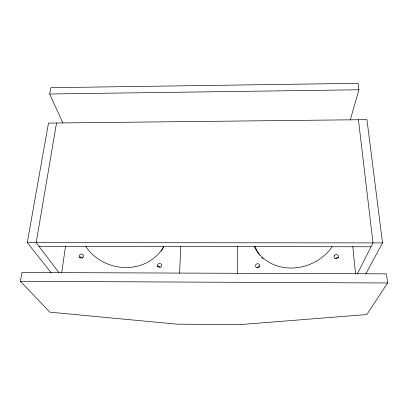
<?xml version="1.0" encoding="UTF-8"?>
<svg xmlns="http://www.w3.org/2000/svg" width="408" height="408" viewBox="0 0 408 408"><rect width="100%" height="100%" fill="white"/><g stroke="black" fill="none" stroke-linecap="round" stroke-linejoin="round"><path stroke-width="0.61" d="M179.566 273.115L180.795 246.432M61.73 272.544L65.555 246.044M56.513 123.002L36.19 242.627L58.992 272.692M20.4 281.311L21.966 272.493L386.442 273.839L387.6 282.984L366.802 314.563L238.93 324.681L176.858 324.151L49.924 312.176L20.4 281.311L387.6 282.984M51.153 272.774L27.27 242.622L48.491 123.088L366.94 119.646L382.531 242.898L365.721 274.008M62.807 122.859L49.684 93.993L50.827 87.694L358.132 83.319L358.923 89.775L350.232 120.064M357.28 274.038L372.999 242.893L358.423 119.738M335.519 258.743L335.83 258.284A2.208 2.02 -13.3 0 1 338.441 257.672M49.684 93.993L358.923 89.775M27.27 242.622L382.531 242.898M39.051 246.401L371.035 246.784M82.824 258.162L82.538 257.718A2.162 1.984 1.8 0 0 79.509 257.371M352.793 246.478L355.536 273.707M237.543 246.126L237.609 273.426M163.756 246.463A44.855 40.31 15 0 1 126.011 267.52A44.855 40.31 15 0 1 85.772 246.478M163.725 246.478A44.37 39.984 14.8 0 1 161.104 251.399M157.34 266.205A2.06 1.913 26.3 0 1 160.064 267.225M332.178 246.764A45.589 40.31 -25.1 0 1 290.97 268.046A45.589 40.31 -25.1 0 1 254.255 246.565M263.078 258.907A45.11 40.025 -24.8 0 1 261.788 257.535M259.82 255.127A45.11 40.025 -24.8 0 1 255.092 246.58M257.637 268.02A2.081 1.887 -37.2 0 1 259.544 266.368M334.545 255.393L334.228 255.852A2.234 2.04 -13.9 0 0 337.493 258.3L337.921 257.922A2.234 2.04 -13.9 0 0 337.676 255.046A2.234 2.04 -13.9 0 0 334.545 255.393M80.055 257.718L79.647 257.351A2.183 1.999 2.4 0 1 80.009 254.546A2.183 1.999 2.4 0 1 83.074 254.898L83.37 255.347A2.183 1.999 2.4 0 1 80.055 257.718M157.784 266.128A2.081 1.928 26.4 0 0 161.333 266.531A2.081 1.928 26.4 0 0 159.737 263.415A2.081 1.928 26.4 0 0 157.784 266.128M257.57 267.612A2.101 1.902 -37.2 0 0 259.269 264.466A2.101 1.902 -37.2 0 0 255.75 264.863A2.101 1.902 -37.2 0 0 257.57 267.612"/></g></svg>
